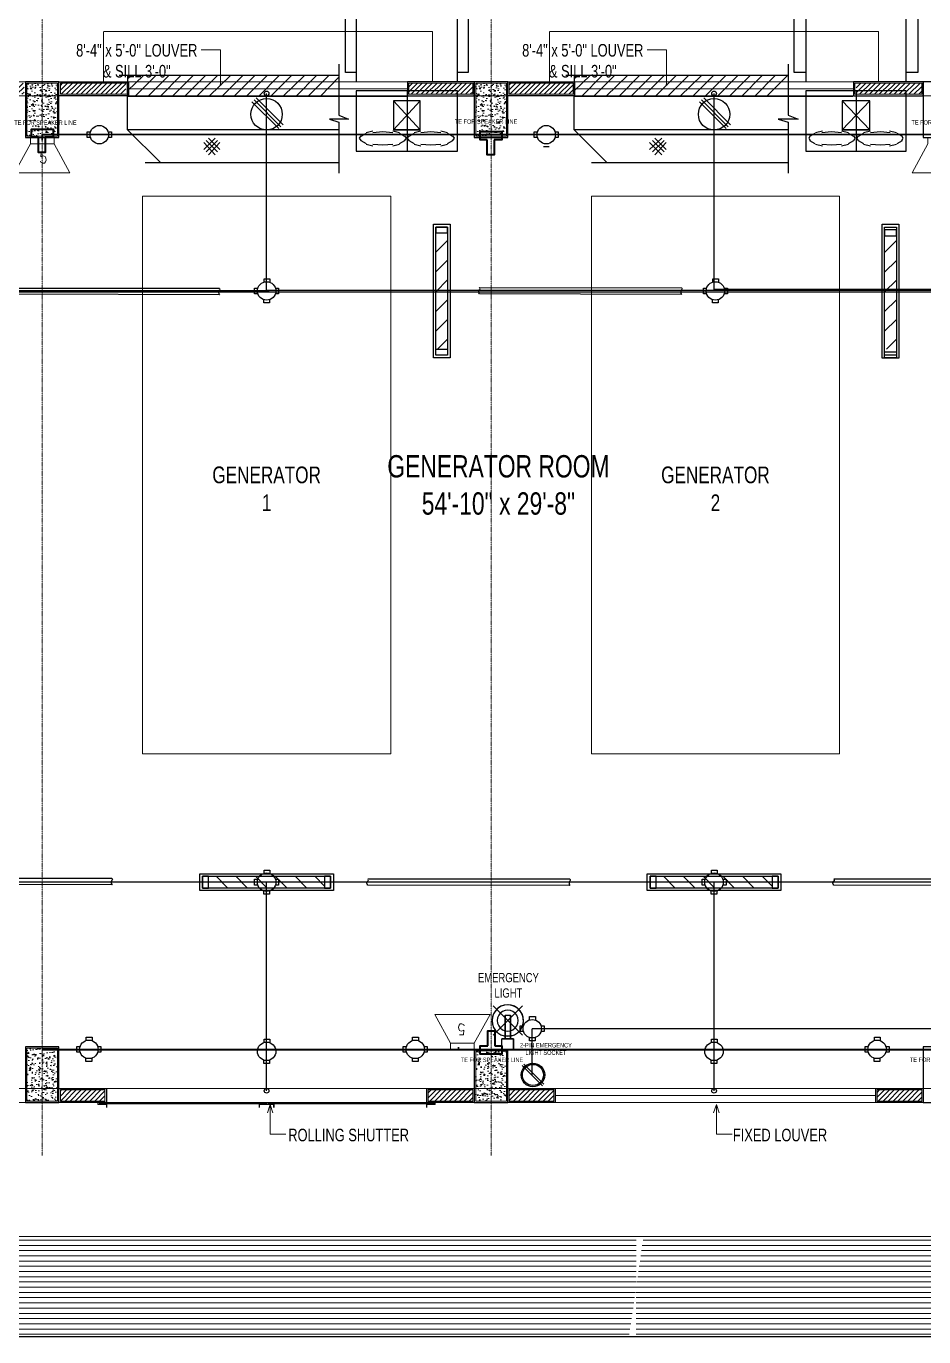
# Model space of a CAD drawing. Header units: inches. Extents: x -49881 to 95347, y -45374 to 27845.
# Drawn here: x 7480 to 15659, y 9689 to 21625 of the extents above; entities that cross this region are included whole.
import ezdxf

# ---------------------------------------------------------------- set-up
doc = ezdxf.new("R2010")
doc.units = ezdxf.units.IN
doc.header["$MEASUREMENT"] = 0
doc.linetypes.add('DASH', pattern=[0.35, 0.25, -0.1])
doc.linetypes.add('PHANTOMX2', pattern=[5, 2.5, -0.5, 0.5, -0.5, 0.5, -0.5])
for name, color, linetype in [('Cables', 7, 'Continuous'), ('COLLUM', 1, 'Continuous'), ('Layer 1', 7, 'Continuous'), ('Lights', 7, 'Continuous'), ('PVC Conduits and Circular Boxes', 7, 'Continuous'), ('Sockets', 7, 'Continuous'), ('wall 05', 3, 'Continuous')]:
    doc.layers.add(name, color=color, linetype=linetype)
for name, color, linetype, lineweight in [('dim-8', 18, 'Continuous', 15), ('DOOR', 115, 'Continuous', 15), ('FLOORTILE', 40, 'Continuous', 9), ('Glass', 142, 'Continuous', 9), ('grid', 9, 'Continuous', 13), ('HACTH', 8, 'Continuous', 9), ('Parapet', 253, 'Continuous', 15), ('Plaster Line', 9, 'Continuous', 15), ('R_Hatch', 8, 'Continuous', 9), ('Sunshed', 5, 'Continuous', 15), ('Text', 252, 'Continuous', 15), ('WINDOW', 140, 'Continuous', 9)]:
    doc.layers.add(name, color=color, linetype=linetype, lineweight=lineweight)
doc.styles.add('Swiss721', font='swisscl.ttf')
doc.dimstyles.new('Level Mark 4', dxfattribs={"dimscale": 0, "dimtxt": 4, "dimasz": 4, "dimexe": 1, "dimexo": 2, "dimgap": 1, "dimtad": 0, "dimdec": 1, "dimzin": 1, "dimdsep": 46, "dimlunit": 4, "dimtxsty": 'Swiss721', "dimblk": 'OPEN30', "dimcen": 0, "dimclrd": 256, "dimclre": 256, "dimclrt": 7, "dimadec": 0, "dimazin": 0, "dimtm": 1e-09, "dimtfac": 1, "dimtdec": 1, "dimtofl": 0, "dimtmove": 1, "dimatfit": 3, "dimldrblk": 'OPEN30', "dimfxl": 0, "dimtolj": 2, "dimtzin": 0, "dimlwd": 9, "dimlwe": 9, "dimarcsym": 0})
pattern_1 = [(45, (-3822418.45, -4306135.633), (-22.4506403, 22.4506403), [])]

# ---------------------------------------------------------------- blocks, each defined once
blk = doc.blocks.new('_Open30')
at = {"color": 0, "linetype": 'ByBlock', "lineweight": -2}
for p, q in [((-1, 0.3), (0, 0)), ((0, 0), (-1, -0.3)), ((0, 0), (-1, 0))]:
    blk.add_line(p, q, dxfattribs=at)

msp = doc.modelspace()

# ---------------------------------------------------------------- hatches: boundary and pattern name
at = {"layer": 'HACTH', "lineweight": 0}
h = msp.add_hatch(dxfattribs=at)
h.set_pattern_fill('ANSI31', color=256, scale=254, style=0)
h.set_pattern_definition(pattern_1)
h.paths.add_polyline_path([(19208.2, 21106.3), (19208.2, 21004.7), (19881.3, 21004.7), (19881.3, 21106.3)])
h.paths.add_polyline_path([(15969.7, 21106.3), (15969.7, 21004.7), (16642.8, 21004.7), (16642.8, 21106.3)])
h.paths.add_polyline_path([(15639.5, 21004.7), (15639.5, 21106.3), (15042.6, 21106.3), (15042.6, 21004.7)])
h.paths.add_polyline_path([(11550.1, 21004.7), (11550.1, 21106.3), (10953.2, 21106.3), (10953.2, 21004.7)])
h.paths.add_polyline_path([(8387.8, 21004.7), (8387.8, 21106.3), (7790.9, 21106.3), (7790.9, 21004.7)])
h.paths.add_polyline_path([(6787.6, 21106.3), (6787.6, 21004.7), (7460.7, 21004.7), (7460.7, 21106.3)])
h.paths.add_polyline_path([(4222.2, 21004.7), (4222.2, 21106.3), (3549.1, 21106.3), (3549.1, 21004.7)])
h.paths.add_polyline_path([(12464.5, 21004.7), (12464.5, 21106.3), (11880.3, 21106.3), (11880.3, 21004.7)])
h = msp.add_hatch(dxfattribs=at)
h.set_pattern_fill('AR-CONC', color=256, scale=12.7, style=0)
h.set_pattern_definition([(50, (-3568904.92, -4343165.375), (91.0920432, -7.9695211), [9.525, -104.775]), (355, (-3568904.92, -4343165.375), (-17.6214194, 95.528401), [7.62, -83.82]), (100.4514, (-3568897.33, -4343166.04), (73.4706915, 87.5588218), [8.0950041, -89.0450482]), (46.1842, (-3568904.92, -4343139.97), (135.5396132, -21.0209148), [14.2875, -157.1625]), (96.6356, (-3568893.63, -4343141.73), (118.7021636, 123.7129696), [12.1425066, -133.567551]), (351.1842, (-3568904.92, -4343139.97), (118.702067, 123.7130623), [11.43, -125.73]), (21, (-3568892.22, -4343146.325), (75.8071956, -51.1325991), [9.525, -104.775]), (326, (-3568892.22, -4343146.325), (30.9010472, 92.0940557), [7.62, -83.82]), (71.4514, (-3568885.91, -4343150.59), (106.7082738, 40.9613731), [8.0950041, -89.0450482]), (37.5, (-3568904.924, -4343165.375), (1.54430163, 42.27751944), [0, -82.804, 0, -85.09, 0, -84.1375]), (7.5, (-3568904.924, -4343165.375), (33.40983126, 50.0902874), [0, -48.514, 0, -80.899, 0, -32.0675]), (327.5, (-3568933.245, -4343165.375), (67.7954494, -2.86446871), [0, -31.75, 0, -99.06, 0, -131.445]), (317.5, (-3568945.945, -4343165.375), (74.0646435, 12.71333276), [0, -41.275, 0, -65.786, 0, -93.345])])
h.paths.add_polyline_path([(7625.8, 20992), (7625.8, 21106.3), (7486.1, 21106.3), (7486.1, 20992)])
h.paths.add_polyline_path([(7765.5, 20992), (7765.5, 21106.3), (7625.8, 21106.3), (7625.8, 20992)])
h.paths.add_polyline_path([(7625.8, 20623.7), (7765.5, 20623.7), (7765.5, 20992), (7625.8, 20992)])
h.paths.add_polyline_path([(7625.8, 20992), (7486.1, 20992), (7486.1, 20623.7), (7625.8, 20623.7)])
h = msp.add_hatch(dxfattribs=at)
h.set_pattern_fill('AR-CONC', color=256, scale=12.7, style=0)
h.set_pattern_definition([(50, (-3564815.52, -4343165.375), (91.0920432, -7.9695211), [9.525, -104.775]), (355, (-3564815.52, -4343165.375), (-17.6214194, 95.528401), [7.62, -83.82]), (100.4514, (-3564807.93, -4343166.04), (73.4706915, 87.5588218), [8.0950041, -89.0450482]), (46.1842, (-3564815.52, -4343139.97), (135.5396132, -21.0209148), [14.2875, -157.1625]), (96.6356, (-3564804.23, -4343141.73), (118.7021636, 123.7129696), [12.1425066, -133.567551]), (351.1842, (-3564815.52, -4343139.97), (118.702067, 123.7130623), [11.43, -125.73]), (21, (-3564802.82, -4343146.325), (75.8071956, -51.1325991), [9.525, -104.775]), (326, (-3564802.82, -4343146.325), (30.9010472, 92.0940557), [7.62, -83.82]), (71.4514, (-3564796.51, -4343150.59), (106.7082738, 40.9613731), [8.0950041, -89.0450482]), (37.5, (-3564815.524, -4343165.375), (1.54430163, 42.27751944), [0, -82.804, 0, -85.09, 0, -84.1375]), (7.5, (-3564815.524, -4343165.375), (33.40983126, 50.0902874), [0, -48.514, 0, -80.899, 0, -32.0675]), (327.5, (-3564843.845, -4343165.375), (67.7954494, -2.86446871), [0, -31.75, 0, -99.06, 0, -131.445]), (317.5, (-3564856.545, -4343165.375), (74.0646435, 12.71333276), [0, -41.275, 0, -65.786, 0, -93.345])])
h.paths.add_polyline_path([(11715.2, 20992), (11715.2, 21106.3), (11575.5, 21106.3), (11575.5, 20992)])
h.paths.add_polyline_path([(11854.9, 20992), (11854.9, 21106.3), (11715.2, 21106.3), (11715.2, 20992)])
h.paths.add_polyline_path([(11715.2, 20623.7), (11854.9, 20623.7), (11854.9, 20992), (11715.2, 20992)])
h.paths.add_polyline_path([(11715.2, 20992), (11575.5, 20992), (11575.5, 20623.7), (11715.2, 20623.7)])
h = msp.add_hatch(dxfattribs=at)
h.set_pattern_fill('AR-CONC', color=256, scale=12.7, style=0)
h.set_pattern_definition([(50, (-3427018.37, -4370549.44), (91.0920432, -7.9695211), [9.525, -104.775]), (355, (-3427018.37, -4370549.44), (-17.6214194, 95.528401), [7.62, -83.82]), (100.4514, (-3427010.78, -4370550.105), (73.4706915, 87.5588218), [8.0950041, -89.0450482]), (46.1842, (-3427018.37, -4370524.04), (135.5396132, -21.0209148), [14.2875, -157.1625]), (96.6356, (-3427007.07, -4370525.79), (118.7021636, 123.7129696), [12.1425066, -133.567551]), (351.1842, (-3427018.37, -4370524.04), (118.702067, 123.7130623), [11.43, -125.73]), (21, (-3427005.67, -4370530.39), (75.8071956, -51.1325991), [9.525, -104.775]), (326, (-3427005.67, -4370530.39), (30.9010472, 92.0940557), [7.62, -83.82]), (71.4514, (-3426999.35, -4370534.65), (106.7082738, 40.9613731), [8.0950041, -89.0450482]), (37.5, (-3427018.368, -4370549.44), (1.54430163, 42.27751944), [0, -82.804, 0, -85.09, 0, -84.1375]), (7.5, (-3427018.37, -4370549.44), (33.40983126, 50.0902874), [0, -48.514, 0, -80.899, 0, -32.0675]), (327.5, (-3427046.69, -4370549.44), (67.7954494, -2.8644687), [0, -31.75, 0, -99.06, 0, -131.445]), (317.5, (-3427059.39, -4370549.44), (74.0646435, 12.71333276), [0, -41.275, 0, -65.786, 0, -93.345])])
h.paths.add_polyline_path([(7486.1, 11835.3), (7765.5, 11835.3), (7765.5, 12317.9), (7486.1, 12317.9)])
h = msp.add_hatch(dxfattribs=at)
h.set_pattern_fill('AR-CONC', color=256, scale=12.7, style=0)
h.set_pattern_definition([(50, (-3422928.97, -4370498.64), (91.0920432, -7.9695211), [9.525, -104.775]), (355, (-3422928.97, -4370498.64), (-17.6214194, 95.528401), [7.62, -83.82]), (100.4514, (-3422921.38, -4370499.305), (73.4706915, 87.5588218), [8.0950041, -89.0450482]), (46.1842, (-3422928.97, -4370473.24), (135.5396132, -21.0209148), [14.2875, -157.1625]), (96.6356, (-3422917.67, -4370474.99), (118.7021636, 123.7129696), [12.1425066, -133.567551]), (351.1842, (-3422928.97, -4370473.24), (118.702067, 123.7130623), [11.43, -125.73]), (21, (-3422916.27, -4370479.59), (75.8071956, -51.1325991), [9.525, -104.775]), (326, (-3422916.27, -4370479.59), (30.9010472, 92.0940557), [7.62, -83.82]), (71.4514, (-3422909.95, -4370483.85), (106.7082738, 40.9613731), [8.0950041, -89.0450482]), (37.5, (-3422928.968, -4370498.64), (1.54430163, 42.27751944), [0, -82.804, 0, -85.09, 0, -84.1375]), (7.5, (-3422928.97, -4370498.64), (33.40983126, 50.0902874), [0, -48.514, 0, -80.899, 0, -32.0675]), (327.5, (-3422957.29, -4370498.64), (67.7954494, -2.8644687), [0, -31.75, 0, -99.06, 0, -131.445]), (317.5, (-3422969.99, -4370498.64), (74.0646435, 12.71333276), [0, -41.275, 0, -65.786, 0, -93.345])])
h.paths.add_polyline_path([(11575.5, 11835.3), (11854.9, 11835.3), (11854.9, 12292.5), (11575.5, 12292.5)])
h = msp.add_hatch(dxfattribs=at)
h.set_pattern_fill('ANSI31', color=256, scale=254, style=0)
h.set_pattern_definition(pattern_1)
h.paths.add_polyline_path([(8197.3, 11835.3), (8197.3, 11936.9), (7790.9, 11936.9), (7790.9, 11835.3)])
h.paths.add_polyline_path([(11550.1, 11835.3), (11550.1, 11936.9), (11143.7, 11936.9), (11143.7, 11835.3)])
h.paths.add_polyline_path([(11880.3, 11936.9), (11880.3, 11835.3), (12286.7, 11835.3), (12286.7, 11936.9)])
h.paths.add_polyline_path([(15639.5, 11835.3), (15639.5, 11936.9), (15233.1, 11936.9), (15233.1, 11835.3)])
h.paths.add_polyline_path([(16896.8, 11835.3), (16896.8, 11936.9), (15969.7, 11936.9), (15969.7, 11835.3)])
h.paths.add_polyline_path([(18954.2, 11936.9), (18954.2, 11835.3), (19881.3, 11835.3), (19881.3, 11936.9)])
h.paths.add_polyline_path([(22954.7, 11936.9), (22954.7, 11835.3), (24072.3, 11835.3), (24072.3, 11936.9)])
at = {"layer": 'Lights'}
h = msp.add_hatch(dxfattribs=at)
h.set_pattern_fill('ANSI31', color=256, scale=1016, angle=180)
h.set_pattern_definition([(225, (17055.56, 21817.47), (89.8026, -89.8026), [])])
h.paths.add_polyline_path([(11212.2, 18684.6), (11318.9, 18684.6), (11318.9, 19741.5), (11212.2, 19741.5)])
h = msp.add_hatch(dxfattribs=at)
h.set_pattern_fill('ANSI31', color=256, scale=1016, angle=180)
h.set_pattern_definition([(225, (21144.96, 21816.52), (89.8026, -89.8026), [])])
h.paths.add_polyline_path([(15301.6, 18683.6), (15408.3, 18683.6), (15408.3, 19740.5), (15301.6, 19740.5)])
h = msp.add_hatch(dxfattribs=at)
h.set_pattern_fill('ANSI31', color=256, scale=1016, angle=270)
h.set_pattern_definition([(315, (7066.06, 19619.15), (89.8026, 89.8026), [])])
h.paths.add_polyline_path([(10199, 13775.8), (10199, 13882.5), (9142.1, 13882.5), (9142.1, 13775.8)])
h = msp.add_hatch(dxfattribs=at)
h.set_pattern_fill('ANSI31', color=256, scale=1016, angle=270)
h.set_pattern_definition([(315, (11142.76, 19619.15), (89.8026, 89.8026), [])])
h.paths.add_polyline_path([(14275.7, 13775.8), (14275.7, 13882.5), (13218.8, 13882.5), (13218.8, 13775.8)])
at = {"layer": 'R_Hatch', "lineweight": 0}
h = msp.add_hatch(dxfattribs=at)
h.set_pattern_fill('ANSI31', color=256, scale=381, angle=315, style=0)
h.set_pattern_definition([(0, (-3568904.924, -4343165.375), (1e-14, 47.625), [])])
h.paths.add_polyline_path([(13038.4, 9689), (13038.4, 10603.4), (3853.9, 10603.4), (3853.9, 11822.6), (3536.4, 11822.6), (3231.6, 9689)])
h.paths.add_polyline_path([(23767.5, 9689), (23462.7, 11822.6), (23272.2, 11822.6), (23272.2, 10603.4), (13105.9, 10603.4), (12970.9, 9689)])
h.paths.add_polyline_path([(3562.7, 11621.4), (3562.7, 11759.1), (3717.2, 11759.1), (3717.2, 11621.4)], flags=16)
h.paths.add_polyline_path([(14408, 9707.6), (14408, 9975.1)], flags=16)

# ---------------------------------------------------------------- linework, layer by layer
at = {"linetype": 'Continuous', "ltscale": 10}
msp.add_line((23704, 9689), (3231.6, 9689), dxfattribs=at)
at = {"lineweight": 15}
for points in [[(7517.6, 20611), (7517.6, 20553), (7374.4, 20290.9), (7877.3, 20290.9)], [(7734, 20611), (7517.6, 20611)], [(7517.6, 20553), (7734, 20553), (7734, 20611)], [(7877.3, 20290.9), (7734, 20553)], [(15696.4, 20611), (15696.4, 20553), (15553.2, 20290.9), (16056.1, 20290.9)], [(11203.2, 12625.2), (11346.4, 12363.1)], [(11562.8, 12305.2), (11562.8, 12363.1), (11706.1, 12625.2), (11203.2, 12625.2)], [(11562.8, 12363.1), (11346.4, 12363.1), (11346.4, 12305.2)], [(11346.4, 12305.2), (11562.8, 12305.2)]]:
    msp.add_lwpolyline(points, dxfattribs=at)
for centre in [(9670.5, 21013), (13747.2, 21013), (9670.5, 11928.9), (13747.2, 11928.9)]:
    msp.add_circle(centre, 21.1)
for points in [[(7653.2, 20476.8), (7653.2, 20476.8), (7616.7, 20476.8), (7616.7, 20476.8), (7616.7, 20476.8), (7612.1, 20434.2), (7612.1, 20434.2), (7612.1, 20434.2), (7616.7, 20438.7), (7616.7, 20438.7), (7684, 20471.3), (7668.6, 20336.7), (7612.1, 20386.9), (7612.1, 20386.9), (7609, 20396.1), (7609, 20396.1)], [(11427.2, 12439.3), (11427.2, 12439.3), (11463.8, 12439.3), (11463.8, 12439.3), (11463.8, 12439.3), (11468.3, 12481.9), (11468.3, 12481.9), (11468.3, 12481.9), (11463.8, 12477.4), (11463.8, 12477.4), (11396.4, 12444.8), (11411.8, 12579.4), (11468.3, 12529.2), (11468.3, 12529.2), (11471.4, 12520), (11471.4, 12520)]]:
    msp.add_open_spline(points, degree=3, knots=[0, 0, 0, 0, 1, 1, 1, 2, 2, 2, 3, 3, 3, 4, 4, 4, 5, 5, 5, 5], dxfattribs=at)
at = {"layer": 'Cables', "color": 190}
for p, q in [((9670.5, 19216.4), (9670.5, 21013)), ((13747.2, 19227), (13747.2, 21013)), ((18654.1, 19227), (13747.2, 19227)), ((5509.3, 19216.4), (9694.6, 19216.4)), ((18640.2, 19216.4), (9670.5, 19216.4))]:
    msp.add_line(p, q, dxfattribs=at)
at = {"layer": 'Cables', "color": 5, "lineweight": 30}
for p, q in [((7625.8, 20637), (25084.5, 20637)), ((7625.8, 20637), (7625.8, 20584.3)), ((11419.5, 12306.7), (11419.5, 12326.9))]:
    msp.add_line(p, q, dxfattribs=at)
at = {"layer": 'Cables', "color": 3}
for p, q in [((20094, 19202.8), (3344.1, 19202.8)), ((19438.9, 13829.2), (3344.1, 13829.2)), ((9670.5, 11928.9), (9670.5, 13829.2)), ((13747.2, 11928.9), (13747.2, 13829.2))]:
    msp.add_line(p, q, dxfattribs=at)
at = {"layer": 'Cables', "color": 6}
for p in [(28133.3, 12494.5), (12090.9, 12067.1)]:
    msp.add_line(p, (12090.9, 12494.5), dxfattribs=at)
at = {"layer": 'Cables', "color": 5, "lineweight": 40}
msp.add_line((7625.8, 12306.7), (25726, 12306.7), dxfattribs=at)
for points in [[(7590.4, 20610.1), (7526.7, 20610.1), (7526.7, 20686.3), (7724.9, 20686.3), (7724.9, 20610.1), (7653.6, 20610.1)], [(11679.8, 20590.3), (11616.1, 20590.3), (11616.1, 20666.5), (11814.3, 20666.5), (11814.3, 20590.3), (11743, 20590.3)], [(7653.6, 20610.1), (7653.6, 20473.6), (7590.4, 20473.6), (7590.4, 20610.1)], [(11743, 20590.3), (11743, 20453.8), (11679.8, 20453.8), (11679.8, 20590.3)], [(11687.4, 12339), (11687.4, 12475.5), (11750.6, 12475.5), (11750.6, 12339)], [(11750.6, 12339), (11814.3, 12339), (11814.3, 12262.9), (11616.1, 12262.9), (11616.1, 12339), (11687.4, 12339)]]:
    msp.add_lwpolyline(points, dxfattribs=at)
at = {"layer": 'COLLUM', "linetype": 'Continuous', "ltscale": 10}
for points in [[(7473.4, 20611), (7778.2, 20611), (7778.2, 21119), (7473.4, 21119)], [(11562.8, 20611), (11867.6, 20611), (11867.6, 21119), (11562.8, 21119)], [(15652.2, 20611), (15957, 20611), (15957, 21119), (15652.2, 21119)], [(7473.4, 11822.6), (7778.2, 11822.6), (7778.2, 12330.6), (7473.4, 12330.6)], [(11562.8, 11822.6), (11867.6, 11822.6), (11867.6, 12305.2), (11562.8, 12305.2)], [(15652.2, 11822.6), (15957, 11822.6), (15957, 12330.6), (15652.2, 12330.6)]]:
    msp.add_lwpolyline(points, close=True, dxfattribs=at)
at = {"layer": 'DOOR', "linetype": 'Continuous', "ltscale": 10}
for points in [[(8210, 11822.6), (8133.8, 11822.6), (8133.8, 11803.5), (8210, 11803.5), (8210, 11778.1)], [(8214.5, 11818), (8144.4, 11818), (8144.4, 11808), (8214.5, 11808), (8214.5, 11778.1)], [(9602.5, 11818), (9659.9, 11818), (9659.9, 11808), (9602.5, 11808), (9602.5, 11778.1)], [(9607, 11778.1), (9607, 11778.1), (9607, 11803.5), (9734, 11803.5), (9734, 11778.1), (9734, 11803.5), (9670.5, 11803.5), (9670.5, 11822.6), (9734, 11822.6), (9607, 11822.6)], [(9670.5, 11822.6), (9670.5, 11803.5), (9734, 11803.5), (9734, 11803.5), (9734, 11778.1)], [(9738.5, 11818), (9681.1, 11818), (9681.1, 11808), (9738.5, 11808), (9738.5, 11778.1)], [(11126.5, 11818), (11196.6, 11818), (11196.6, 11808), (11126.5, 11808), (11126.5, 11778.1)], [(11131, 11822.6), (11207.2, 11822.6), (11207.2, 11803.5), (11131, 11803.5), (11131, 11778.1)]]:
    msp.add_lwpolyline(points, dxfattribs=at)
for points in [[(8145.4, 11816.8), (9658.9, 11816.8), (9658.9, 11809.3), (8145.4, 11809.3)], [(11195.6, 11816.8), (9682.1, 11816.8), (9682.1, 11809.3), (11195.6, 11809.3)]]:
    msp.add_lwpolyline(points, close=True, dxfattribs=at)
at = {"layer": 'FLOORTILE', "linetype": 'Continuous', "ltscale": 10}
for points in [[(8540.2, 14997.6), (10800.8, 14997.6), (10800.8, 20077.6), (8540.2, 20077.6)], [(12629.6, 14997.6), (14890.2, 14997.6), (14890.2, 20077.6), (12629.6, 20077.6)]]:
    msp.add_lwpolyline(points, close=True, dxfattribs=at)
for points in [[(9677, 11727.7), (9702.3, 11803.5), (9727.6, 11727.7), (9702.3, 11803.5), (9702.3, 11534.3), (9846.3, 11534.3)], [(13743.7, 11727.7), (13769, 11803.5), (13794.3, 11727.7), (13769, 11803.5), (13769, 11534.3), (13913, 11534.3)]]:
    msp.add_lwpolyline(points, dxfattribs=at)
at = {"layer": 'Glass', "ltscale": 10}
for points in [[(8413.2, 21119), (10953.2, 21119), (10953.2, 21055.5), (8413.2, 21055.5)], [(12477.2, 21119), (15017.2, 21119), (15017.2, 21055.5), (12477.2, 21055.5)], [(12299.4, 11886.1), (15220.4, 11886.1), (15220.4, 11822.6), (12299.4, 11822.6)]]:
    msp.add_lwpolyline(points, close=True, dxfattribs=at)
at = {"layer": 'grid', "linetype": 'PHANTOMX2', "ltscale": 0.2}
for points in [[(7625.8, 11341.4), (7625.8, 21902)], [(11715.2, 11341.4), (11715.2, 21902)], [(29105.3, 20992), (6012.9, 20992)]]:
    msp.add_lwpolyline(points, dxfattribs=at)
at = {"layer": 'Layer 1'}
for points in [[(10486.8, 21202.9), (10389.6, 21202.9), (10389.6, 21890.2), (11507.3, 21890.2), (11507.3, 21202.9), (11410.1, 21202.9)], [(14582.6, 21202.9), (14478.5, 21202.9), (14478.5, 21890.2), (15603.1, 21890.2), (15603.1, 21202.9), (15499, 21202.9)], [(11410.1, 21119.6), (11410.1, 21793), (10486.8, 21793), (10486.8, 21119.6)], [(15499, 21119.6), (15499, 21793), (14582.6, 21793), (14582.6, 21119.6)], [(10327.1, 21279.3), (10327.1, 20814.2)], [(14423, 21279.3), (14423, 20814.2)], [(10327.1, 21175.1), (8327.8, 21175.1)], [(8404.1, 21175.1), (8404.1, 20987.7), (10951.9, 20987.7)], [(8404.1, 21147.4), (8438.8, 21175.1)], [(8404.1, 21036.3), (8549.9, 21175.1)], [(8473.5, 20987.7), (8661, 21175.1)], [(8591.6, 20987.7), (8779, 21175.1)], [(8702.7, 20987.7), (8890.1, 21175.1)], [(8813.7, 20987.7), (9001.2, 21175.1)], [(8924.8, 20987.7), (9112.2, 21175.1)], [(9035.9, 20987.7), (9223.3, 21175.1)], [(9146.9, 20987.7), (9341.3, 21175.1)], [(9265, 20987.7), (9452.4, 21175.1)], [(9376, 20987.7), (9563.5, 21175.1)], [(9487.1, 20987.7), (9674.5, 21175.1)], [(9598.2, 20987.7), (9785.6, 21175.1)], [(9709.2, 20987.7), (9896.7, 21175.1)], [(9820.3, 20987.7), (10014.7, 21175.1)], [(9938.3, 20987.7), (10125.8, 21175.1)], [(10049.4, 20987.7), (10236.9, 21175.1)], [(10160.5, 20987.7), (10327.1, 21161.3)], [(14423, 21175.1), (12395.9, 21175.1)], [(12472.2, 21175.1), (12472.2, 20987.7), (15013, 20987.7)], [(12472.2, 21147.4), (12506.9, 21175.1)], [(12472.2, 21036.3), (12618, 21175.1)], [(12541.6, 20987.7), (12729.1, 21175.1)], [(12652.7, 20987.7), (12840.2, 21175.1)], [(12763.8, 20987.7), (12958.2, 21175.1)], [(12881.8, 20987.7), (13069.2, 21175.1)], [(12992.9, 20987.7), (13180.3, 21175.1)], [(13103.9, 20987.7), (13291.4, 21175.1)], [(13215, 20987.7), (13402.5, 21175.1)], [(13326.1, 20987.7), (13513.5, 21175.1)], [(13437.2, 20987.7), (13631.6, 21175.1)], [(13555.2, 20987.7), (13742.6, 21175.1)], [(13666.3, 20987.7), (13853.7, 21175.1)], [(13777.3, 20987.7), (13964.8, 21175.1)], [(13888.4, 20987.7), (14075.9, 21175.1)], [(13999.5, 20987.7), (14186.9, 21175.1)], [(14117.5, 20987.7), (14304.9, 21175.1)], [(14228.6, 20987.7), (14416, 21175.1)], [(10486.8, 20487.9), (11410.1, 20487.9), (11410.1, 21036.3), (10486.8, 21036.3), (10486.8, 20487.9)], [(10951.9, 21036.3), (10951.9, 20487.9)], [(14582.6, 20487.9), (15499, 20487.9), (15499, 21036.3), (14582.6, 21036.3), (14582.6, 20487.9)], [(15040.8, 21036.3), (15040.8, 20487.9)], [(8404.1, 20682.3), (8404.1, 20987.7)], [(10826.9, 20682.3), (11069.9, 20682.3), (11069.9, 20946), (10826.9, 20946), (10826.9, 20682.3)], [(10826.9, 20946), (11069.9, 20682.3), (10826.9, 20682.3), (11069.9, 20946)], [(12472.2, 20682.3), (12472.2, 20987.7)], [(14915.8, 20682.3), (15165.8, 20682.3), (15165.8, 20946), (14915.8, 20946), (14915.8, 20682.3)], [(14915.8, 20946), (15165.8, 20682.3), (14915.8, 20682.3), (15165.8, 20946)], [(10327.1, 20814.2), (10417.4, 20779.4), (10243.8, 20779.4), (10327.1, 20751.7), (10327.1, 20286.5)], [(14423, 20814.2), (14513.2, 20779.4), (14332.7, 20779.4), (14423, 20751.7), (14423, 20286.5)], [(10327.1, 20682.3), (8404.1, 20682.3)], [(8702.7, 20383.7), (8404.1, 20682.3)], [(10639.5, 20668.4), (10577, 20654.5)], [(10820, 20654.5), (10729.7, 20661.4), (10639.5, 20654.5)], [(10882.5, 20654.5), (10820, 20668.4)], [(11076.8, 20668.4), (11014.4, 20654.5)], [(11257.3, 20654.5), (11167.1, 20661.4), (11076.8, 20654.5)], [(11319.8, 20654.5), (11257.3, 20668.4)], [(14423, 20682.3), (12472.2, 20682.3)], [(12770.7, 20383.7), (12472.2, 20682.3)], [(14735.4, 20668.4), (14672.9, 20654.5)], [(14908.9, 20654.5), (14818.7, 20661.4), (14728.4, 20654.5)], [(14971.4, 20654.5), (14908.9, 20668.4)], [(15172.7, 20668.4), (15110.2, 20654.5)], [(15353.2, 20654.5), (15262.9, 20661.4), (15172.7, 20654.5)], [(15408.7, 20654.5), (15346.3, 20668.4)], [(9098.3, 20501.8), (9202.5, 20605.9)], [(9098.3, 20564.2), (9202.5, 20453.2)], [(9119.2, 20480.9), (9223.3, 20585.1)], [(9119.2, 20585.1), (9223.3, 20480.9)], [(9140, 20605.9), (9244.1, 20501.8)], [(9140, 20453.2), (9244.1, 20564.2)], [(10528.4, 20626.7), (10514.5, 20605.9), (10528.4, 20585.1), (10577, 20557.3)], [(10577, 20647.5), (10528.4, 20619.8)], [(10577, 20550.3), (10639.5, 20536.5)], [(10639.5, 20550.3), (10729.7, 20543.4), (10820, 20550.3)], [(10820, 20536.5), (10882.5, 20550.3)], [(10931.1, 20619.8), (10882.5, 20647.5)], [(10882.5, 20557.3), (10931.1, 20585.1), (10944.9, 20605.9), (10931.1, 20626.7)], [(10965.8, 20626.7), (10951.9, 20605.9), (10965.8, 20585.1), (11014.4, 20557.3)], [(11014.4, 20647.5), (10965.8, 20619.8)], [(11014.4, 20550.3), (11076.8, 20536.5)], [(11076.8, 20550.3), (11167.1, 20543.4), (11257.3, 20550.3)], [(11257.3, 20536.5), (11319.8, 20550.3)], [(11368.4, 20619.8), (11319.8, 20647.5)], [(11319.8, 20557.3), (11368.4, 20585.1), (11382.3, 20605.9), (11368.4, 20626.7)], [(13159.5, 20501.8), (13270.6, 20605.9)], [(13159.5, 20564.2), (13270.6, 20453.2)], [(13187.3, 20480.9), (13291.4, 20585.1)], [(13187.3, 20585.1), (13291.4, 20480.9)], [(13208.1, 20605.9), (13312.2, 20501.8)], [(13208.1, 20453.2), (13312.2, 20564.2)], [(14624.3, 20626.7), (14610.4, 20605.9), (14624.3, 20585.1)], [(14665.9, 20647.5), (14617.3, 20619.8)], [(14617.3, 20585.1), (14665.9, 20557.3)], [(14672.9, 20550.3), (14735.4, 20536.5)], [(14728.4, 20550.3), (14818.7, 20543.4), (14908.9, 20550.3)], [(14908.9, 20536.5), (14971.4, 20550.3)], [(15020, 20619.8), (14971.4, 20647.5)], [(14971.4, 20557.3), (15020, 20585.1), (15033.9, 20605.9), (15020, 20626.7)], [(15061.6, 20626.7), (15047.7, 20605.9), (15061.6, 20585.1), (15110.2, 20557.3)], [(15110.2, 20647.5), (15061.6, 20619.8)], [(15110.2, 20550.3), (15172.7, 20536.5)], [(15172.7, 20550.3), (15262.9, 20543.4), (15353.2, 20550.3)], [(15346.3, 20536.5), (15408.7, 20550.3)], [(15464.3, 20619.8), (15415.7, 20647.5)], [(15415.7, 20557.3), (15464.3, 20585.1)], [(15457.3, 20585.1), (15471.2, 20605.9), (15457.3, 20626.7)], [(10951.9, 20487.9), (10951.9, 20487.9)], [(15040.8, 20487.9), (15040.8, 20487.9)], [(8563.8, 20383.7), (10327.1, 20383.7)], [(12631.9, 20383.7), (14423, 20383.7)]]:
    msp.add_lwpolyline(points, dxfattribs=at)
at = {"layer": 'Layer 1', "color": 1}
for points in [[(12010.9, 12558.3), (12008.9, 12591.8), (12000.5, 12623.2), (11983.7, 12652.5), (11962.8, 12675.5), (11935.6, 12694.3), (11904.2, 12706.9), (11872.8, 12713.2), (11839.4, 12709), (11808, 12700.6), (11780.8, 12681.8), (11757.8, 12660.8), (11738.9, 12631.6), (11728.5, 12602.3), (11724.3, 12568.8)], [(12010.9, 12568.8), (12006.8, 12600.2), (11996.3, 12631.6), (11979.6, 12658.8), (11956.5, 12681.8), (11929.3, 12698.5), (11900, 12709), (11866.6, 12713.2), (11835.2, 12709), (11805.9, 12698.5), (11778.7, 12681.8), (11755.7, 12658.8), (11738.9, 12631.6), (11728.5, 12600.2), (11724.3, 12568.8), (11728.5, 12537.4), (11738.9, 12506), (11755.7, 12478.8), (11778.7, 12455.8), (11805.9, 12439.1), (11835.2, 12428.6), (11866.6, 12426.5), (11900, 12428.6), (11929.3, 12439.1), (11956.5, 12455.8), (11979.6, 12478.8), (11996.3, 12506), (12006.8, 12537.4), (12010.9, 12568.8)], [(11734.8, 12434.9), (12000.5, 12702.7)], [(11734.8, 12702.7), (12000.5, 12434.9)], [(11962.8, 12568.8), (11960.7, 12593.9), (11950.3, 12616.9), (11935.6, 12635.7), (11914.7, 12652.5), (11891.7, 12660.8), (11866.6, 12665), (11843.5, 12660.8), (11820.5, 12652.5), (11799.6, 12635.7), (11785, 12616.9), (11774.5, 12593.9), (11772.4, 12568.8), (11774.5, 12543.7), (11785, 12520.7), (11799.6, 12501.8), (11820.5, 12485.1), (11843.5, 12476.7), (11866.6, 12472.5), (11891.7, 12476.7), (11914.7, 12485.1), (11935.6, 12501.8), (11950.3, 12520.7), (11960.7, 12543.7), (11962.8, 12568.8)], [(11843.5, 12616.9), (11843.5, 12401.4)], [(11891.7, 12401.4), (11843.5, 12401.4), (11843.5, 12616.9)], [(11891.7, 12401.4), (11891.7, 12616.9), (11891.7, 12416), (11891.7, 12401.4), (11843.5, 12401.4)], [(11843.5, 12616.9), (11891.7, 12616.9)], [(11843.5, 12616.9), (11891.7, 12616.9)], [(11902.1, 12430.7), (11929.3, 12439.1), (11956.5, 12455.8), (11977.5, 12476.7), (11994.2, 12501.8), (12004.7, 12529), (12010.9, 12558.3)], [(11902.1, 12430.7), (11891.7, 12426.5), (11843.5, 12426.5)], [(11814.3, 12305.2), (11814.3, 12401.4), (11921, 12401.4), (11921, 12305.2)], [(11921, 12401.4), (11814.3, 12401.4)], [(11814.3, 12305.2), (11921, 12305.2)], [(11921, 12305.2), (11921, 12401.4)]]:
    msp.add_lwpolyline(points, dxfattribs=at)
at = {"layer": 'Lights'}
for points in [[(11190.4, 19822.6), (11342.8, 19822.6), (11342.8, 18603.4), (11190.4, 18603.4)], [(15279.8, 19821.7), (15432.2, 19821.7), (15432.2, 18602.5), (15279.8, 18602.5)], [(11212.2, 19795.9), (11318.9, 19795.9), (11318.9, 18630.2), (11212.2, 18630.2)], [(11318.9, 19795.9), (11212.2, 19795.9), (11212.2, 19741.5), (11318.9, 19741.5)], [(15301.6, 19794.9), (15408.3, 19794.9), (15408.3, 18629.2), (15301.6, 18629.2)], [(15408.3, 19770.5), (15301.6, 19770.5), (15301.6, 19716.1), (15408.3, 19716.1)], [(11318.9, 18630.2), (11212.2, 18630.2), (11212.2, 18684.6), (11318.9, 18684.6)], [(15408.3, 18604.8), (15301.6, 18604.8), (15301.6, 18659.2), (15408.3, 18659.2)], [(9060.9, 13754), (9060.9, 13906.4), (10280.1, 13906.4), (10280.1, 13754)], [(9087.7, 13775.8), (9087.7, 13882.5), (10253.4, 13882.5), (10253.4, 13775.8)], [(9087.7, 13882.5), (9087.7, 13775.8), (9142.1, 13775.8), (9142.1, 13882.5)], [(10199, 13882.5), (10199, 13775.8), (10253.4, 13775.8), (10253.4, 13882.5)], [(13137.6, 13754), (13137.6, 13906.4), (14356.8, 13906.4), (14356.8, 13754)], [(13164.4, 13775.8), (13164.4, 13882.5), (14330.1, 13882.5), (14330.1, 13775.8)], [(13164.4, 13882.5), (13164.4, 13775.8), (13218.8, 13775.8), (13218.8, 13882.5)], [(14275.7, 13882.5), (14275.7, 13775.8), (14330.1, 13775.8), (14330.1, 13882.5)]]:
    msp.add_lwpolyline(points, close=True, dxfattribs=at)
at = {"layer": 'Parapet'}
for points in [[(3231.6, 11822.6), (28253.2, 11822.6), (28253.2, 21119), (3231.6, 21119)], [(3358.6, 11949.6), (28126.2, 11949.6), (28126.2, 20992), (3358.6, 20992)]]:
    msp.add_lwpolyline(points, close=True, dxfattribs=at)
at = {"layer": 'Plaster Line', "color": 252}
msp.add_line((3231.6, 9689), (23767.5, 9689), dxfattribs=at)
at = {"layer": 'Plaster Line'}
for points in [[(7486.1, 20623.7), (7765.5, 20623.7), (7765.5, 21106.3), (7486.1, 21106.3)], [(7790.9, 21106.3), (8400.5, 21106.3), (8400.5, 21004.7), (7790.9, 21004.7)], [(11550.1, 21106.3), (10965.9, 21106.3), (10965.9, 21004.7), (11550.1, 21004.7)], [(11575.5, 20623.7), (11854.9, 20623.7), (11854.9, 21106.3), (11575.5, 21106.3)], [(11880.3, 21106.3), (12464.5, 21106.3), (12464.5, 21004.7), (11880.3, 21004.7)], [(15639.5, 21106.3), (15029.9, 21106.3), (15029.9, 21004.7), (15639.5, 21004.7)], [(7486.1, 11835.3), (7765.5, 11835.3), (7765.5, 12317.9), (7486.1, 12317.9)], [(11575.5, 11835.3), (11854.9, 11835.3), (11854.9, 12292.5), (11575.5, 12292.5)], [(7790.9, 11936.9), (8197.3, 11936.9), (8197.3, 11835.3), (7790.9, 11835.3)], [(11143.7, 11936.9), (11550.1, 11936.9), (11550.1, 11835.3), (11143.7, 11835.3)], [(11880.3, 11936.9), (12286.7, 11936.9), (12286.7, 11835.3), (11880.3, 11835.3)], [(15233.1, 11936.9), (15639.5, 11936.9), (15639.5, 11835.3), (15233.1, 11835.3)]]:
    msp.add_lwpolyline(points, close=True, dxfattribs=at)
at = {"layer": 'PVC Conduits and Circular Boxes'}
for p, q in [((8036.5, 20610.7), (8036.5, 20663.2)), ((8036.5, 20663.2), (8066.2, 20663.2)), ((8225.9, 20663.2), (8255.6, 20663.2)), ((8255.6, 20663.2), (8255.6, 20610.7)), ((12108.8, 20610.7), (12108.8, 20663.2)), ((12108.8, 20663.2), (12138.5, 20663.2)), ((12298.2, 20663.2), (12327.9, 20663.2)), ((12327.9, 20663.2), (12327.9, 20610.7)), ((8066.2, 20610.7), (8036.5, 20610.7)), ((8255.6, 20610.7), (8225.9, 20610.7)), ((12138.5, 20610.7), (12108.8, 20610.7)), ((12327.9, 20610.7), (12298.2, 20610.7)), ((12244.5, 20527.5), (12192, 20527.5)), ((9561.1, 19187.7), (9561.1, 19240.2)), ((9561.1, 19240.2), (9590.8, 19240.2)), ((9646.8, 19294.6), (9646.8, 19324.3)), ((9646.8, 19324.3), (9699.3, 19324.3)), ((9699.3, 19324.3), (9699.4, 19292.9)), ((9750.5, 19240.2), (9780.2, 19240.2)), ((9780.2, 19240.2), (9780.2, 19187.7)), ((13650.5, 19187.7), (13650.5, 19240.2)), ((13650.5, 19240.2), (13680.2, 19240.2)), ((13736.2, 19294.6), (13736.2, 19324.3)), ((13736.2, 19324.3), (13788.7, 19324.3)), ((13788.7, 19324.3), (13788.8, 19292.9)), ((13839.9, 19240.2), (13869.6, 19240.2)), ((13869.6, 19240.2), (13869.6, 19187.7)), ((9590.8, 19187.7), (9561.1, 19187.7)), ((9644.3, 19104.4), (9644.3, 19134.1)), ((9696.7, 19104.4), (9644.3, 19104.4)), ((9696.7, 19134.1), (9696.7, 19104.4)), ((9780.2, 19187.7), (9750.5, 19187.7)), ((13680.2, 19187.7), (13650.5, 19187.7)), ((13733.7, 19104.4), (13733.7, 19134.1)), ((13786.1, 19104.4), (13733.7, 19104.4)), ((13786.1, 19134.1), (13786.1, 19104.4)), ((13869.6, 19187.7), (13839.9, 19187.7)), ((9561.1, 13802.9), (9561.1, 13855.4)), ((9561.1, 13855.4), (9590.8, 13855.4)), ((9646.8, 13909.8), (9646.8, 13939.5)), ((9646.8, 13939.5), (9699.3, 13939.5)), ((9699.3, 13939.5), (9699.4, 13908.1)), ((9750.5, 13855.4), (9780.2, 13855.4)), ((9780.2, 13855.4), (9780.2, 13802.9)), ((13637.8, 13802.9), (13637.8, 13855.4)), ((13637.8, 13855.4), (13667.5, 13855.4)), ((13637.8, 13802.9), (13637.8, 13855.4)), ((13637.8, 13855.4), (13667.5, 13855.4)), ((13723.5, 13909.8), (13723.5, 13939.5)), ((13723.5, 13939.5), (13776, 13939.5)), ((13723.5, 13909.8), (13723.5, 13939.5)), ((13723.5, 13939.5), (13776, 13939.5)), ((13776, 13939.5), (13776.1, 13908.1)), ((13776, 13939.5), (13776.1, 13908.1)), ((13827.2, 13855.4), (13856.9, 13855.4)), ((13827.2, 13855.4), (13856.9, 13855.4)), ((13856.9, 13855.4), (13856.9, 13802.9)), ((13856.9, 13855.4), (13856.9, 13802.9)), ((9590.8, 13802.9), (9561.1, 13802.9)), ((9644.3, 13719.6), (9644.3, 13749.3)), ((9696.7, 13749.3), (9696.7, 13719.6)), ((9780.2, 13802.9), (9750.5, 13802.9)), ((13667.5, 13802.9), (13637.8, 13802.9)), ((13667.5, 13802.9), (13637.8, 13802.9)), ((13721, 13719.6), (13721, 13749.3)), ((13721, 13719.6), (13721, 13749.3)), ((13773.4, 13749.3), (13773.4, 13719.6)), ((13773.4, 13749.3), (13773.4, 13719.6)), ((13856.9, 13802.9), (13827.2, 13802.9)), ((9696.7, 13719.6), (9644.3, 13719.6)), ((13773.4, 13719.6), (13721, 13719.6)), ((13773.4, 13719.6), (13721, 13719.6)), ((12067.2, 12575.2), (12067.2, 12604.9)), ((12067.2, 12604.9), (12119.7, 12604.9)), ((12119.7, 12604.9), (12119.8, 12573.5)), ((8027, 12387.4), (8027, 12417.1)), ((8027, 12417.1), (8079.4, 12417.1)), ((8079.4, 12417.1), (8079.5, 12385.7)), ((11001.1, 12387.4), (11001.1, 12417.1)), ((11001.1, 12417.1), (11053.6, 12417.1)), ((11053.6, 12417.1), (11053.7, 12385.7)), ((11981.5, 12468.3), (11981.5, 12520.8)), ((11981.5, 12520.8), (12011.2, 12520.8)), ((12011.2, 12468.3), (11981.5, 12468.3)), ((12064.7, 12385), (12064.7, 12414.7)), ((12117.1, 12414.7), (12117.1, 12385)), ((12170.9, 12520.8), (12200.6, 12520.8)), ((12200.6, 12468.3), (12170.9, 12468.3)), ((12200.6, 12520.8), (12200.6, 12468.3)), ((15209.5, 12387.4), (15209.5, 12417.1)), ((15209.5, 12417.1), (15261.9, 12417.1)), ((15261.9, 12417.1), (15262, 12385.7)), ((7941.2, 12280.5), (7941.2, 12332.9)), ((7941.2, 12332.9), (7970.9, 12332.9)), ((8130.6, 12332.9), (8160.3, 12332.9)), ((8160.3, 12332.9), (8160.3, 12280.5)), ((9646.8, 12369.3), (9646.8, 12399)), ((9646.8, 12399), (9699.3, 12399)), ((9699.3, 12399), (9699.4, 12367.6)), ((10915.4, 12280.5), (10915.4, 12332.9)), ((10915.4, 12332.9), (10945.1, 12332.9)), ((11104.8, 12332.9), (11134.5, 12332.9)), ((11134.5, 12332.9), (11134.5, 12280.5)), ((12117.1, 12385), (12064.7, 12385)), ((13723.5, 12369.3), (13723.5, 12399)), ((13723.5, 12399), (13776, 12399)), ((13776, 12399), (13776.1, 12367.6)), ((15123.7, 12280.5), (15123.7, 12332.9)), ((15123.7, 12332.9), (15153.4, 12332.9)), ((15313.2, 12332.9), (15342.8, 12332.9)), ((15342.8, 12332.9), (15342.8, 12280.5)), ((7970.9, 12280.5), (7941.2, 12280.5)), ((8024.4, 12197.2), (8024.4, 12226.9)), ((8076.9, 12197.2), (8024.4, 12197.2)), ((8076.9, 12226.9), (8076.9, 12197.2)), ((8160.3, 12280.5), (8130.6, 12280.5)), ((9644.3, 12179.1), (9644.3, 12208.8)), ((9696.7, 12179.1), (9644.3, 12179.1)), ((9696.7, 12208.8), (9696.7, 12179.1)), ((10945.1, 12280.5), (10915.4, 12280.5)), ((10998.6, 12197.2), (10998.6, 12226.9)), ((11051.1, 12197.2), (10998.6, 12197.2)), ((11051.1, 12226.9), (11051.1, 12197.2)), ((11134.5, 12280.5), (11104.8, 12280.5)), ((13721, 12179.1), (13721, 12208.8)), ((13773.4, 12179.1), (13721, 12179.1)), ((13773.4, 12208.8), (13773.4, 12179.1)), ((15153.4, 12280.5), (15123.7, 12280.5)), ((15206.9, 12197.2), (15206.9, 12226.9)), ((15259.4, 12197.2), (15206.9, 12197.2)), ((15259.4, 12226.9), (15259.4, 12197.2)), ((15342.8, 12280.5), (15313.2, 12280.5))]:
    msp.add_line(p, q, dxfattribs=at)
for points in [[(9238.4, 19239.7, -0.5634698), (9238.4, 19219.5, 0.3686009), (9240.7, 19178.6), (7398.3, 19183.7, -0.4563224), (7398.4, 19219.5, 0.6058844), (7398.4, 19240.4)], [(13449.7, 19243.2, -0.5634698), (13449.7, 19223, 0.3686009), (13452, 19182.1), (11609.6, 19187.2, -0.4563224), (11609.7, 19223, 0.6058844), (11609.7, 19243.9)], [(8260.2, 13865, -0.5634698), (8260.2, 13844.8, 0.3686009), (8262.5, 13803.9), (6420.1, 13809, -0.4563224), (6420.2, 13844.8, 0.6058844), (6420.2, 13865.7)], [(12432.1, 13859.1, -0.5634698), (12432.1, 13838.9, 0.3686009), (12434.4, 13798), (10592, 13803.1, -0.4563224), (10592.1, 13838.9, 0.6058844), (10592.1, 13859.8)], [(16679, 13858.4, -0.5634698), (16679, 13838.2, 0.3686009), (16681.2, 13797.3), (14838.8, 13802.4, -0.4563224), (14839, 13838.2, 0.6058844), (14839, 13859.1)]]:
    msp.add_lwpolyline(points, format="xyb", close=True, dxfattribs=at)
for centre in [(8145.9, 20637), (12218.2, 20637), (9670.5, 19214), (13759.9, 19214), (9670.5, 13829.2), (13747.2, 13829.2), (13747.2, 13829.2), (12090.9, 12494.5), (8050.6, 12306.7), (9670.5, 12288.6), (11024.8, 12306.7), (13747.2, 12288.6), (15233.2, 12306.7)]:
    msp.add_circle(centre, 84.1, dxfattribs=at)
at = {"layer": 'R_Hatch', "linetype": 'Continuous', "ltscale": 10}
msp.add_line((23767.5, 9689), (3231.6, 9689), dxfattribs=at)
at = {"layer": 'Sockets', "color": 190}
for p, q in [((9780.9, 20691.8), (9536.9, 20935.8)), ((9800.6, 20709.4), (9556.6, 20953.5)), ((9820.3, 20727.1), (9576.3, 20971.1)), ((13857.6, 20691.8), (13613.6, 20935.8)), ((13877.3, 20709.4), (13633.3, 20953.5)), ((13897, 20727.1), (13653, 20971.1))]:
    msp.add_line(p, q, dxfattribs=at)
at = {"layer": 'Sockets', "color": 1}
for p, q in [((11999.1, 12158.9), (12182.7, 11975.3)), ((12013.9, 12172.2), (12197.6, 11988.6))]:
    msp.add_line(p, q, dxfattribs=at)
at = {"layer": 'Sockets', "color": 190}
for centre in [(9670.5, 20822.9), (13747.2, 20822.9)]:
    msp.add_circle(centre, 142.8, dxfattribs=at)
at = {"layer": 'Sockets', "color": 1}
for radius in [107.5, 96.2]:
    msp.add_circle((12097, 12073.5), radius, dxfattribs=at)
at = {"layer": 'Sunshed', "linetype": 'DASH'}
msp.add_line((3853.9, 10603.4), (23272.2, 10603.4), dxfattribs=at)
for points in [[(8413.2, 21119), (8184.6, 21119), (8184.6, 21576.2), (11181.8, 21576.2), (11181.8, 21576.2), (11181.8, 21119), (10965.9, 21119)], [(12477.2, 21119), (12248.6, 21119), (12248.6, 21576.2), (15245.8, 21576.2), (15245.8, 21576.2), (15245.8, 21119), (15029.9, 21119)]]:
    msp.add_lwpolyline(points, dxfattribs=at)
at = {"layer": 'wall 05'}
for points in [[(7778.2, 21119), (8413.2, 21119), (8413.2, 20992), (7778.2, 20992)], [(11562.8, 21119), (10953.2, 21119), (10953.2, 20992), (11562.8, 20992)], [(11867.6, 21119), (12477.2, 21119), (12477.2, 20992), (11867.6, 20992)], [(15652.2, 21119), (15017.2, 21119), (15017.2, 20992), (15652.2, 20992)], [(7778.2, 11949.6), (8210, 11949.6), (8210, 11822.6), (7778.2, 11822.6)], [(11131, 11949.6), (11562.8, 11949.6), (11562.8, 11822.6), (11131, 11822.6)], [(11867.6, 11949.6), (12299.4, 11949.6), (12299.4, 11822.6), (11867.6, 11822.6)], [(15220.4, 11949.6), (15652.2, 11949.6), (15652.2, 11822.6), (15220.4, 11822.6)]]:
    msp.add_lwpolyline(points, close=True, dxfattribs=at)
at = {"layer": 'WINDOW'}
for points in [[(10953.2, 21119), (10953.2, 20992), (8413.2, 20992), (8413.2, 21119)], [(15017.2, 21119), (15017.2, 20992), (12477.2, 20992), (12477.2, 21119)]]:
    msp.add_lwpolyline(points, dxfattribs=at)

# ---------------------------------------------------------------- texts
at = {"layer": 'dim-8', "linetype": 'Continuous', "ltscale": 10, "style": 'Swiss721'}
for s, insert, char_height, attachment_point in [('\\A1;8\'-4" x 5\'-0" LOUVER\\P& SILL 3\'-0"', (8487.1, 21309.3), 114.3, 5), ('\\A1;8\'-4" x 5\'-0" LOUVER\\P& SILL 3\'-0"', (12551.1, 21309.3), 114.3, 5), ('\\A1;GENERATOR ROOM\\P54\'-10" x 29\'-8"', (11782.6, 17446), 203.2, 5), ('\\A1;GENERATOR\\P1', (9670.5, 17411.6), 152.4, 5), ('\\A1;GENERATOR\\P2', (13759.9, 17411.6), 152.4, 5), ('\\A1;ROLLING SHUTTER', (9867.7, 11525.6), 114.3, 4), ('\\A1;FIXED LOUVER', (14348.3, 11525.6), 114.3, 5)]:
    msp.add_mtext(s, dxfattribs=dict(at, insert=insert, char_height=char_height, attachment_point=attachment_point))
at = {"layer": 'Text', "color": 4, "attachment_point": 2, "style": 'Swiss721'}
for s, insert, char_height, width in [('TE FOR SPEAKER LINE', (11670.1, 20776.5), 40.64, 499.131), ('TE FOR SPEAKER LINE', (15830.4, 20769.1), 40.64, 499.131), ('TE FOR SPEAKER LINE', (7655.2, 20766.6), 40.64, 499.131), ('EMERGENCY LIGHT ', (11873.6, 13002.1), 84, 657.618), ('2-PIN EMERGENCY LIGHT SOCKET', (12215.5, 12364.5), 40.64, 499.131), ('TE FOR SPEAKER LINE', (11723.9, 12231.6), 40.64, 499.131), ('TE FOR SPEAKER LINE', (15816.1, 12232.5), 40.64, 499.131)]:
    msp.add_mtext(s, dxfattribs=dict(at, insert=insert, char_height=char_height, width=width))

# ---------------------------------------------------------------- leaders
at = {"layer": 'FLOORTILE', "linetype": 'Continuous', "ltscale": 10}
for points in [[(9249.7, 21086), (9249.7, 21408.1), (9075.3, 21408.1)], [(13313.7, 21086), (13313.7, 21408.1), (13139.3, 21408.1)]]:
    msp.add_leader(points, dimstyle='Level Mark 4', override={"dimscale": 1}, dxfattribs=at)

doc.saveas('drawing.dxf')
